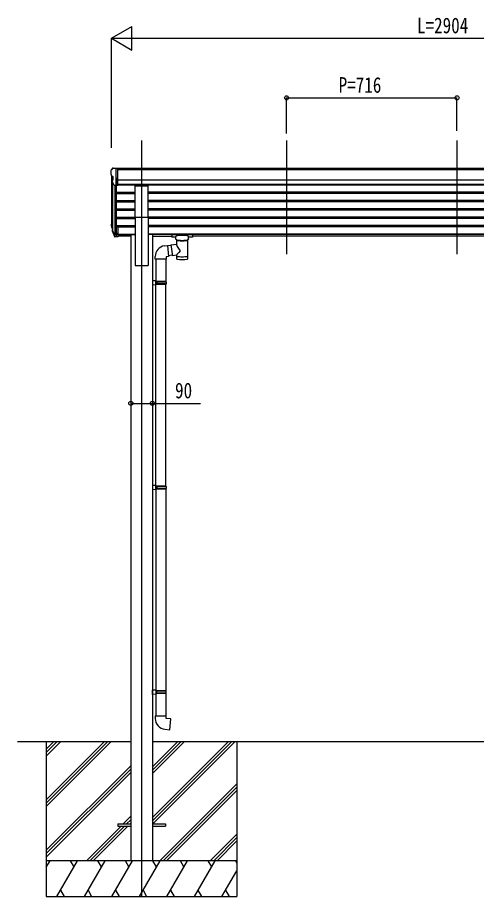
# Model space of a CAD drawing. Units: millimetres, scale not verified. Extents: x -8410 to 8410, y -5940 to 5940.
# Drawn here: x -2079 to -152, y -3286 to 404 of the extents above; entities that cross this region are included whole.
import ezdxf
from ezdxf.enums import TextEntityAlignment as Align

# ---------------------------------------------------------------- set-up
doc = ezdxf.new("R2010")
doc.units = ezdxf.units.MM
doc.header["$LTSCALE"] = 30
for name, color, linetype in [('0-3_YKK_12', 2, 'Continuous'), ('0-4_YKK_13', 4, 'Continuous'), ('0-5_YKK_A1', 4, 'Continuous'), ('0-6_YKK_D', 6, 'Continuous')]:
    doc.layers.add(name, color=color, linetype=linetype)
doc.styles.add('ＭＳ ゴシック', font='')
doc.styles.get('ＭＳ ゴシック').set_extended_font_data('MS Gothic')

msp = doc.modelspace()

# ---------------------------------------------------------------- linework, layer by layer
at = {"layer": '0-3_YKK_12'}
for p, q in [((-1558.35, -111.96), (-1558.35, -3286.37)), ((-949.35, -111.96), (-949.35, -589.48)), ((-233.35, -111.96), (-233.35, -589.48))]:
    msp.add_line(p, q, dxfattribs=at)
at = {"layer": '0-4_YKK_13'}
for p, q in [((-1687.35, -237.72), (-1687.35, -238.35)), ((-1680.44, -228.92), (-1684.51, -234.73)), ((-1677.35, -228.35), (-1679.69, -228.49)), ((-1677.35, -228.35), (-1658.85, -228.35)), ((-1665.35, -301.34), (-1665.35, -228.35)), ((-1658.85, -228.35), (-1648.85, -228.44)), ((-1658.85, -300.34), (-1658.85, -228.35)), ((-1648.85, -229.95), (-1648.85, -228.44)), ((-1684.82, -259.54), (-1679.5, -262.6)), ((-1672.98, -299.52), (-1681.98, -283.93)), ((-1679.35, -262.86), (-1679.35, -279.14)), ((-1665.35, -301.34), (-1670.56, -301.02)), ((-1658.85, -300.34), (-1665.35, -300.34)), ((-1585.85, -433.8), (-1585.85, -302)), ((-1585.85, -302), (-1530.85, -302)), ((-1530.85, -433.8), (-1530.85, -302)), ((-1585.85, -433.8), (-1530.85, -433.8)), ((-1684.26, -476.26), (-1680.38, -484.21)), ((-1683.65, -474.89), (-1680.38, -481.95)), ((-1665.35, -462.07), (-1665.35, -516.85)), ((-1658.85, -474.74), (-1658.85, -516.11)), ((-1681.94, -487.54), (-1681.61, -491.94)), ((-1681.61, -491.94), (-1672.8, -515.49)), ((-1680.99, -491.38), (-1672.8, -507.56)), ((-1671.79, -506.43), (-1679.54, -491.02)), ((-1665.35, -507.11), (-1670.49, -507.11)), ((-1665.35, -508.91), (-1670.2, -508.91)), ((-1658.85, -502.21), (-1665.35, -502.21)), ((-1658.85, -507.09), (-1665.35, -507.09)), ((-1658.85, -516.11), (-1665.35, -516.11)), ((-1431.35, -506.66), (-1431.35, -517.41)), ((-1346.35, -505.99), (-1429.35, -505.99)), ((-1346.35, -508.17), (-1429.35, -508.17)), ((-1414.85, -524.89), (-1414.85, -514.61)), ((-1360.85, -524.89), (-1360.85, -514.61)), ((-1344.35, -506.66), (-1344.35, -517.41)), ((-1344.35, -506.85), (-1344.35, -508.39)), ((-1665.35, -516.85), (-1670.2, -516.85)), ((-1461.71, -554.29), (-1449.2, -552.73)), ((-1435.68, -552.74), (-1449.02, -554.81)), ((-1435.97, -550.87), (-1410.75, -546.95)), ((-1435.97, -550.87), (-1428.95, -596.13)), ((-1414.85, -518.08), (-1429.35, -518.08)), ((-1410.75, -546.96), (-1410.75, -529.38)), ((-1364.95, -529.39), (-1364.94, -609.68)), ((-1346.35, -518.08), (-1360.85, -518.08)), ((-1501.11, -610.3), (-1501.11, -599.38)), ((-1455.11, -610.3), (-1501.11, -610.3)), ((-1499.15, -610.3), (-1499.15, -701.74)), ((-1457.15, -610.3), (-1457.15, -704.3)), ((-1429.24, -594.25), (-1445.35, -596.75)), ((-1410.75, -593.3), (-1428.95, -596.13)), ((-1410.77, -609.68), (-1410.75, -593.05)), ((-1497.15, -701.8), (-1513.15, -701.33)), ((-1513.15, -701.33), (-1513.15, -719.27)), ((-1497.15, -718.8), (-1513.15, -719.27)), ((-1497.15, -703.8), (-1499.15, -703.8)), ((-1456.15, -704.3), (-1499.15, -704.3)), ((-1455.15, -706.3), (-1499.15, -706.3)), ((-1455.15, -714.3), (-1499.15, -714.3)), ((-1456.15, -716.3), (-1499.15, -716.3)), ((-1499.15, -1560.99), (-1499.15, -718.86)), ((-1497.15, -703.8), (-1497.15, -701.8)), ((-1497.15, -718.8), (-1497.15, -716.8)), ((-1494.68, -706.3), (-1494.25, -704.3)), ((-1457.15, -1563.55), (-1457.15, -716.3)), ((-1455.15, -706.3), (-1456.15, -704.3)), ((-1455.15, -714.3), (-1456.15, -716.3)), ((-1455.15, -706.3), (-1455.15, -714.3)), ((-1497.15, -1561.05), (-1513.15, -1560.58)), ((-1513.15, -1560.58), (-1513.15, -1578.52)), ((-1497.15, -1578.05), (-1513.15, -1578.52)), ((-1497.15, -1563.05), (-1499.15, -1563.05)), ((-1456.15, -1563.55), (-1499.15, -1563.55)), ((-1455.15, -1565.55), (-1499.15, -1565.55)), ((-1455.15, -1573.55), (-1499.15, -1573.55)), ((-1456.15, -1575.55), (-1499.15, -1575.55)), ((-1499.15, -1578.11), (-1499.15, -2420.24)), ((-1497.15, -1563.05), (-1497.15, -1561.05)), ((-1497.15, -1578.05), (-1497.15, -1576.05)), ((-1494.68, -1565.55), (-1494.25, -1563.55)), ((-1457.15, -1575.55), (-1457.15, -2422.8)), ((-1455.15, -1565.55), (-1456.15, -1563.55)), ((-1455.15, -1573.55), (-1456.15, -1575.55)), ((-1455.15, -1565.55), (-1455.15, -1573.55)), ((-1497.15, -2420.3), (-1513.15, -2419.83)), ((-1513.15, -2437.77), (-1513.15, -2419.83)), ((-1456.15, -2422.8), (-1499.15, -2422.8)), ((-1455.15, -2424.8), (-1499.15, -2424.8)), ((-1455.15, -2432.8), (-1499.15, -2432.8)), ((-1456.15, -2434.8), (-1499.15, -2434.8)), ((-1497.15, -2435.3), (-1499.15, -2435.3)), ((-1497.15, -2420.3), (-1497.15, -2422.3)), ((-1497.15, -2435.3), (-1497.15, -2437.3)), ((-1494.68, -2432.8), (-1494.25, -2434.8)), ((-1457.15, -2434.8), (-1457.15, -2528.8)), ((-1455.15, -2424.8), (-1456.15, -2422.8)), ((-1455.15, -2432.8), (-1456.15, -2434.8)), ((-1455.15, -2432.8), (-1455.15, -2424.8)), ((-1497.15, -2437.3), (-1513.15, -2437.77)), ((-1499.15, -2437.36), (-1499.15, -2528.8)), ((-1455.15, -2528.8), (-1501.15, -2528.8)), ((-1501.15, -2528.8), (-1501.15, -2539.72)), ((-1455.15, -2538.8), (-1455.15, -2528.8)), ((-1658.35, -2981.87), (-1658.35, -2990.87)), ((-1658.35, -2981.87), (-1603.55, -2981.87)), ((-1513.15, -2981.87), (-1458.35, -2981.87)), ((-1458.35, -2981.87), (-1458.35, -2990.87)), ((-1658.35, -2990.87), (-1603.55, -2990.87)), ((-1513.15, -2990.87), (-1458.35, -2990.87))]:
    msp.add_line(p, q, dxfattribs=at)
for points in [[(-1429.35, -505.99), (-1429.71, -506), (-1430.24, -506.02), (-1430.68, -506.07), (-1430.99, -506.15), (-1431.16, -506.25), (-1431.28, -506.39), (-1431.35, -506.57), (-1431.35, -506.66)], [(-1344.35, -506.66), (-1344.39, -506.46), (-1344.47, -506.32), (-1344.57, -506.23), (-1344.67, -506.17), (-1344.79, -506.12), (-1345.09, -506.06), (-1345.58, -506.01), (-1346.12, -505.99), (-1346.35, -505.99)], [(-1449.2, -552.73), (-1445.19, -598.55), (-1455.11, -600.3), (-1455.11, -610.3)], [(-1429.35, -518.08), (-1429.71, -518.07), (-1430.24, -518.05), (-1430.68, -518), (-1430.99, -517.92), (-1431.16, -517.82), (-1431.28, -517.68), (-1431.35, -517.5), (-1431.35, -517.41)], [(-1410.75, -529.38), (-1410.99, -529.28), (-1412.34, -528.55), (-1413.45, -527.7), (-1414.21, -526.83), (-1414.67, -525.93), (-1414.84, -525.05)], [(-1360.89, -524.83), (-1360.87, -525.19), (-1361.11, -526.14), (-1361.63, -527.03), (-1362.44, -527.87), (-1363.55, -528.66), (-1364.95, -529.39)], [(-1344.35, -517.41), (-1344.39, -517.61), (-1344.47, -517.75), (-1344.57, -517.84), (-1344.67, -517.9), (-1344.79, -517.95), (-1345.09, -518.01), (-1345.58, -518.06), (-1346.12, -518.08), (-1346.35, -518.08)], [(-1497.15, -716.8), (-1499.15, -716.8), (-1499.15, -703.8)], [(-1494.68, -706.3), (-1494.68, -714.3), (-1494.25, -716.3)], [(-1497.15, -1576.05), (-1499.15, -1576.05), (-1499.15, -1563.05)], [(-1494.68, -1565.55), (-1494.68, -1573.55), (-1494.25, -1575.55)], [(-1497.15, -2422.3), (-1499.15, -2422.3), (-1499.15, -2435.3)], [(-1494.68, -2432.8), (-1494.68, -2424.8), (-1494.25, -2422.8)], [(-1460.07, -2584.55), (-1439.24, -2586.37), (-1435.23, -2540.54), (-1455.15, -2538.8)]]:
    msp.add_lwpolyline(points, dxfattribs=at)
for centre, radius, start, end in [((-1684.35, -237.72), 3, 93, 180), ((-1485.35, -238.35), 202, 180, 184.94904), ((-1680.45, -255.16), 6.18, 185.7035, 224.99897), ((-1679.62, -229.49), 1, 93.5, 145), ((-1679.38, -282.43), 3, 94.7167, 210), ((-1679.65, -279.14), 0.3, 274.7167, 0), ((-1679.65, -262.86), 0.3, 0, 60), ((-1670.38, -298.02), 3, 210, 266.5), ((-1656.17, -467.15), 29.53, 186.50806, 197.98144), ((-1654.77, -465.39), 30.41, 187.1552, 198.19734), ((-1455.2, -599.73), 45.91, 98.14944, 179.55845), ((-1456.15, -2539.72), 45, 180, 265)]:
    msp.add_arc(centre, radius, start, end, dxfattribs=at)
for centre, major_axis, ratio, start_param, end_param in [((-1596.7, -467.58), (-89.06, 1.43), 0.57596, 6.1962358, 6.3678173), ((-1597.49, -460.9), (87.93, 4.42), 0.541684, 3.0659337, 3.2228513), ((-1680.64, -487.54), (1.3, 0), 0.90356, 1.3700892, 3.347195), ((-1594.72, -471.35), (-89.07, 0), 0.90356, 0.2056023, 0.2515348), ((-1595.43, -467.48), (-88.05, 0), 0.90356, 0.2662965, 0.3003836), ((-1670.2, -506.2), (-3, 0), 0.90356, 0.5235988, 1.5707963), ((-1670.2, -514.14), (3, 0), 0.90356, 3.6651914, 4.712389), ((-1670.49, -505.75), (-1.5, 0), 0.90356, 0.5235988, 1.5707963), ((-1429.35, -508.39), (-2, 0), 0.109601, 4.712389, 6.2831853), ((-1387.85, -514.61), (-27, 0), 0.122176, 3.1415927, 6.2831853), ((-1346.35, -508.39), (-2, 0), 0.109601, 3.1415927, 4.712389), ((-1398.85, -524.89), (-16, 0), 0.361356, 0, 0.0194874), ((-1387.85, -573.5), (22.81, -26.62), 0.234429, 3.1563334, 4.5976381), ((-1387.84, -529.84), (-22.92, 0.42), 0.07247, 0.0008089, 1.5716053), ((-1387.84, -531.46), (-22.92, 0.42), 0.07247, 0.0008089, 1.5716053), ((-1387.86, -529.84), (22.91, 0.42), 0.072511, 4.711586, 6.2823824), ((-1387.86, -531.46), (22.91, 0.42), 0.072511, 4.711586, 6.2823824), ((-1390.41, -570.86), (-20.32, -22.25), 0.045535, 4.9756507, 6.2441899), ((-1387.85, -609.68), (-22.92, 0), 0.101955, 6.2829723, 9.4248207), ((-1387.85, -597.24), (-22.91, 0), 0.122865, 6.2831853, 9.424778)]:
    msp.add_ellipse(centre, major_axis=major_axis, ratio=ratio, start_param=start_param, end_param=end_param, dxfattribs=at)
at = {"layer": '0-5_YKK_A1'}
for p, q in [((1192.15, -229.95), (-1658.85, -229.95)), ((1192.15, -235.17), (-1658.85, -235.17)), ((-1685.35, -258.93), (-1685.35, -461.71)), ((-1680.38, -286.7), (-1680.38, -488.42)), ((-1665.35, -269.45), (-1665.35, -462.07)), ((1192.15, -278.7), (-1658.85, -278.7)), ((-1671.35, -300.86), (-1671.36, -506.85)), ((-1665.35, -328.65), (-1585.85, -328.65)), ((-1665.35, -330.15), (-1585.85, -330.15)), ((1192.15, -296.56), (-1658.85, -296.56)), ((1192.15, -299.8), (-1658.85, -299.8)), ((1064.15, -328.65), (-1530.85, -328.65)), ((1064.15, -330.15), (-1530.85, -330.15)), ((-1665.35, -334.47), (-1585.85, -334.47)), ((-1665.35, -363.74), (-1585.85, -363.74)), ((-1665.35, -365.24), (-1585.85, -365.24)), ((1064.15, -334.47), (-1530.85, -334.47)), ((1064.15, -363.74), (-1530.85, -363.74)), ((1064.15, -365.24), (-1530.85, -365.24)), ((-1665.35, -369.56), (-1585.85, -369.56)), ((-1665.35, -398.79), (-1585.85, -398.79)), ((-1665.35, -400.29), (-1585.85, -400.29)), ((-1665.35, -404.61), (-1585.85, -404.61)), ((1064.15, -369.56), (-1530.85, -369.56)), ((1064.15, -398.79), (-1530.85, -398.79)), ((1064.15, -400.29), (-1530.85, -400.29)), ((1064.15, -404.61), (-1530.85, -404.61)), ((-1665.35, -433.85), (-1585.85, -433.85)), ((-1665.35, -435.34), (-1585.85, -435.34)), ((-1665.35, -439.66), (-1585.85, -439.66)), ((-1585.85, -433.8), (-1585.85, -636.37)), ((-1530.85, -433.8), (-1530.85, -636.37)), ((1064.15, -433.85), (-1530.85, -433.85)), ((1064.15, -435.34), (-1530.85, -435.34)), ((1064.15, -439.66), (-1530.85, -439.66)), ((-1665.35, -468.93), (-1585.85, -468.93)), ((-1665.35, -470.43), (-1585.85, -470.43)), ((-1665.35, -474.74), (-1585.85, -474.74)), ((1064.15, -468.93), (-1530.85, -468.93)), ((1064.15, -470.43), (-1530.85, -470.43)), ((1064.15, -474.74), (-1530.85, -474.74)), ((-1658.85, -504.78), (-1585.85, -504.78)), ((-1658.85, -506.17), (-1585.85, -506.17)), ((-1603.55, -513.86), (-1658.85, -513.86)), ((-1603.55, -507.37), (-1603.55, -3136.37)), ((-1603.55, -507.37), (-1585.85, -507.37)), ((1064.15, -504.78), (-1530.85, -504.78)), ((1064.15, -506.17), (-1530.85, -506.17)), ((-1513.15, -507.37), (-1530.85, -507.37)), ((-1513.15, -507.37), (-1513.15, -3136.37)), ((-1513.15, -513.86), (-1431.35, -513.86)), ((877.65, -513.86), (-1344.35, -513.86)), ((-1585.85, -636.37), (-1530.85, -636.37)), ((-2079.39, -2636.37), (-1603.55, -2636.37)), ((-1958.55, -2636.37), (-1958.55, -3286.37)), ((-1958.55, -2880.55), (-1714.37, -2636.37)), ((-1958.55, -2894.69), (-1700.23, -2636.37)), ((-1958.55, -2908.83), (-1686.09, -2636.37)), ((-1958.55, -2696.7), (-1898.22, -2636.37)), ((-1958.55, -2682.56), (-1912.36, -2636.37)), ((-1958.55, -2668.42), (-1926.51, -2636.37)), ((-1513.35, -2955.85), (-1193.87, -2636.37)), ((-1513.35, -2969.99), (-1179.73, -2636.37)), ((-1513.35, -2772), (-1377.72, -2636.37)), ((-1513.35, -2757.86), (-1391.86, -2636.37)), ((-1513.35, -2743.71), (-1406.01, -2636.37)), ((-1513.15, -2636.37), (1046.45, -2636.37)), ((-1511.09, -2981.87), (-1165.59, -2636.37)), ((-1158.55, -2636.37), (-1158.55, -3286.37)), ((-1958.55, -3092.68), (-1603.75, -2737.88)), ((-1958.55, -3106.82), (-1603.75, -2752.02)), ((-1958.55, -3120.96), (-1603.75, -2766.16)), ((-1481.74, -3136.37), (-1158.55, -2813.18)), ((-1467.6, -3136.37), (-1158.55, -2827.32)), ((-1453.46, -3136.37), (-1158.55, -2841.46)), ((-1635.61, -2981.87), (-1603.75, -2950.01)), ((-1621.47, -2981.87), (-1603.75, -2964.15)), ((-1607.33, -2981.87), (-1603.75, -2978.3)), ((-1790.11, -3136.37), (-1644.61, -2990.87)), ((-1775.97, -3136.37), (-1630.47, -2990.87)), ((-1761.83, -3136.37), (-1616.33, -2990.87)), ((-1269.61, -3136.37), (-1158.55, -3025.31)), ((-1255.47, -3136.37), (-1158.55, -3039.45)), ((-1241.33, -3136.37), (-1158.55, -3053.6)), ((-1158.55, -3136.37), (-1958.55, -3136.37)), ((-1958.55, -3163.87), (-1942.67, -3136.37)), ((-1913.81, -3286.37), (-1827.2, -3136.37)), ((-1842.2, -3162.35), (-1857.2, -3136.37)), ((-1798.34, -3286.37), (-1711.73, -3136.37)), ((-1726.73, -3162.35), (-1741.74, -3136.37)), ((-1682.87, -3286.37), (-1596.26, -3136.37)), ((-1611.26, -3162.35), (-1626.27, -3136.37)), ((-1567.4, -3286.37), (-1480.79, -3136.37)), ((-1495.79, -3162.35), (-1510.8, -3136.37)), ((-1451.93, -3286.37), (-1365.32, -3136.37)), ((-1380.32, -3162.35), (-1395.32, -3136.37)), ((-1336.46, -3286.37), (-1249.85, -3136.37)), ((-1279.85, -3136.37), (-1264.85, -3162.35)), ((-1164.38, -3136.37), (-1158.55, -3146.47)), ((-1220.99, -3286.37), (-1158.55, -3178.23)), ((-1898.81, -3260.39), (-1883.81, -3286.37)), ((-1783.34, -3260.39), (-1768.34, -3286.37)), ((-1667.87, -3260.39), (-1652.87, -3286.37)), ((-1552.4, -3260.39), (-1537.4, -3286.37)), ((-1436.93, -3260.39), (-1421.93, -3286.37)), ((-1321.46, -3260.39), (-1306.46, -3286.37)), ((-1205.99, -3260.39), (-1190.99, -3286.37)), ((-1958.55, -3286.37), (-1158.55, -3286.37))]:
    msp.add_line(p, q, dxfattribs=at)
at = {"layer": '0-6_YKK_D'}
for p, q in [((-1685.35, 317.03), (-1598.75, 367.03)), ((-1598.75, 267.03), (-1598.75, 367.03)), ((-1685.35, -142.55), (-1685.35, 318.03)), ((-1685.35, 317.03), (-1598.75, 267.03)), ((-1685.35, 317.03), (-1512.15, 317.03)), ((-1585.35, 317.03), (1118.65, 317.03)), ((-949.35, -83.08), (-949.35, 68.03)), ((-949.35, 67.03), (-233.35, 67.03)), ((-233.35, -71.94), (-233.35, 68.03))]:
    msp.add_line(p, q, dxfattribs=at)
msp.add_lwpolyline([(-1603.55, -1215.92), (-1513.15, -1215.92), (-1310.92, -1215.92)], dxfattribs=at)
for centre in [(-949.35, 67.03), (-233.35, 67.03), (-1603.55, -1215.92), (-1513.15, -1215.92)]:
    msp.add_circle(centre, 8.5, dxfattribs=at)

# ---------------------------------------------------------------- texts
at = {"layer": '0-6_YKK_D', "style": 'ＭＳ ゴシック', "width": 0.8}
for s, p in [('L=2904', (-401.35, 318.36)), ('P=716', (-730.55, 68.33)), ('90', (-1417.82, -1214.62))]:
    msp.add_text(s, height=65.98, dxfattribs=at).set_placement(p, align=Align.BOTTOM_LEFT)

doc.saveas('drawing.dxf')
